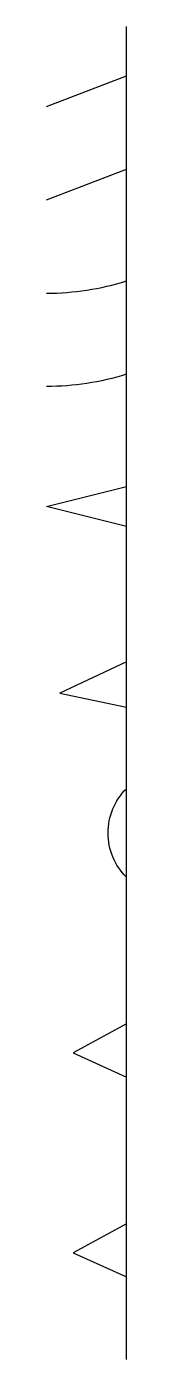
# Model space of a CAD drawing. Header units: millimetres. Extents: x 14 to 20, y -30 to 70.
import ezdxf

# ---------------------------------------------------------------- set-up
doc = ezdxf.new("R2010")
doc.units = ezdxf.units.MM
doc.layers.get('0').update_dxf_attribs({"lineweight": 25, "true_color": 0xffffff})

msp = doc.modelspace()

# ---------------------------------------------------------------- linework, layer by layer
msp.add_lwpolyline([(20, -30), (20, 70)])
at = {"flags": 128}
for points in [[(14, 64), (20, 66.31)], [(14, 57), (20, 59.31)], [(20, 32.5), (14, 34), (20, 35.5)], [(20, 22.33), (15, 20), (20, 18.93)], [(20, -4.82), (16, -7), (20, -8.82)], [(20, -19.82), (16, -22), (20, -23.82)]]:
    msp.add_lwpolyline(points, dxfattribs=at)
for points in [[(14, 50, 0.07632), (20, 50.92)], [(20, 43.92, -0.07632), (14, 43)], [(20, 6.18, -0.41458), (20, 12.82)]]:
    msp.add_lwpolyline(points, format="xyb", dxfattribs=at)

doc.saveas('drawing.dxf')
